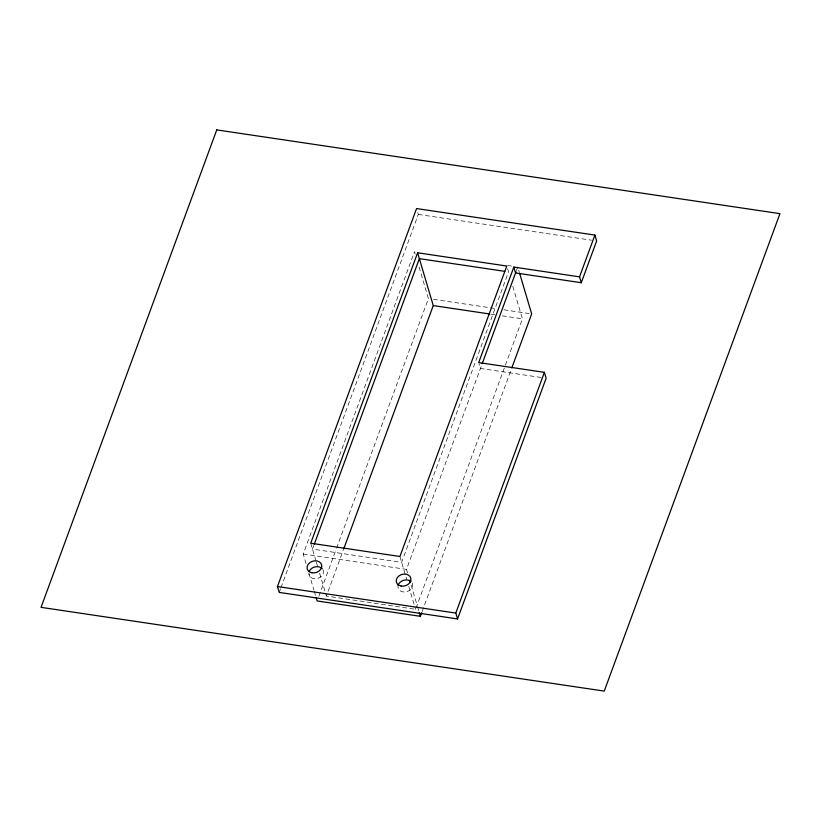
<?xml version="1.0" encoding="UTF-8"?>
<svg xmlns="http://www.w3.org/2000/svg" width="821" height="821" viewBox="0 0 821 821"><rect width="100%" height="100%" fill="white"/><g stroke="black" fill="none" stroke-linecap="round" stroke-linejoin="round"><path stroke-width="0.62" stroke-dasharray="4.11 3.08" d="M279.202 592.403L280.536 588.801M280.977 587.59L418.31 214.425L417.263 210.905M306.089 563.647L303.236 554.011L414.513 251.626L415.231 254.038M313.796 545.493L312.473 549.095L401.643 562.354L508.527 271.905L506.793 266.035M318.907 596.159L336.128 549.362M336.569 548.161L428.418 298.577L418.792 266.076M512.807 286.355L522.433 318.846L415.549 609.305L326.378 596.036L343.157 550.429M407.555 572.986L406.487 569.374L481.999 364.175M516.44 270.581L517.764 266.989L519.19 271.802M422.158 611.512L511.36 369.122M418.31 214.425L591.592 240.194M507.696 265.491L511.473 266.045M433.457 299.326L496.418 308.686M503.971 309.804L529.155 313.55M491.04 314.176L494.806 314.741M502.339 315.859L522.433 318.846M541.08 377.465L480.429 368.444L479.043 363.744M303.236 554.011L406.487 569.374M411.126 585.024L417.181 605.477M417.54 606.688L418.967 611.501M399.909 556.484L406.631 579.205M408.776 586.43L415.549 609.305M310.728 543.225L316.034 561.133M316.393 562.334L317.46 565.946M319.605 573.171L326.378 596.036M308.942 573.274L313.93 590.125M314.289 591.325L315.716 596.149M323.002 569.774A7.492 5.921 -16.5 0 1 317.809 578.405A7.492 5.921 -16.5 0 1 308.799 573.951M412.173 583.033A7.492 5.921 -16.5 0 1 406.98 591.664A7.492 5.921 -16.5 0 1 397.969 587.21"/><path stroke-width="1.23" d="M513.833 267.082L478.694 362.574L544.395 372.344L546.139 378.214L457.554 618.931L279.202 592.403L277.467 586.543L416.565 208.555L594.907 235.083L596.651 240.943L581.278 282.722L515.567 272.952L513.833 267.082L579.534 276.851L581.278 282.722M417.622 252.776L310.728 543.225L399.909 556.484L506.793 266.035L417.622 252.776L433.262 305.586L343.599 549.228M314.238 544.292L419.357 258.646L504.761 271.341M482.184 363.672L515.999 271.782M316.075 597.349L317.142 600.962L420.393 616.314L421.717 612.712M511.801 367.921L531.669 313.93L519.549 273.003M457.554 618.931L455.809 613.061L544.395 372.344M579.534 276.851L594.907 235.083M433.262 305.586L489.778 313.991M277.467 586.543L455.809 613.061M409.7 580.201L410.408 582.612M419.326 612.702L420.393 616.314M309.107 571.673A7.492 5.921 -16.5 0 1 315.11 566.88A7.492 5.921 -16.5 0 1 322.294 568.748M398 586.04A7.492 5.921 -16.5 0 1 403.255 580.437A7.492 5.921 -16.5 0 1 411.013 581.566M216.754 129.892L41.05 607.345L604.246 691.108L779.95 213.655L216.754 129.892M311.888 572.771A7.492 5.921 -16.5 0 0 321.678 565.043A7.492 5.921 -16.5 0 0 309.671 562.754A7.492 5.921 -16.5 0 0 311.888 572.771M401.069 586.03A7.492 5.921 -16.5 0 0 410.849 578.302A7.492 5.921 -16.5 0 0 398.842 576.014A7.492 5.921 -16.5 0 0 401.069 586.03"/></g></svg>
